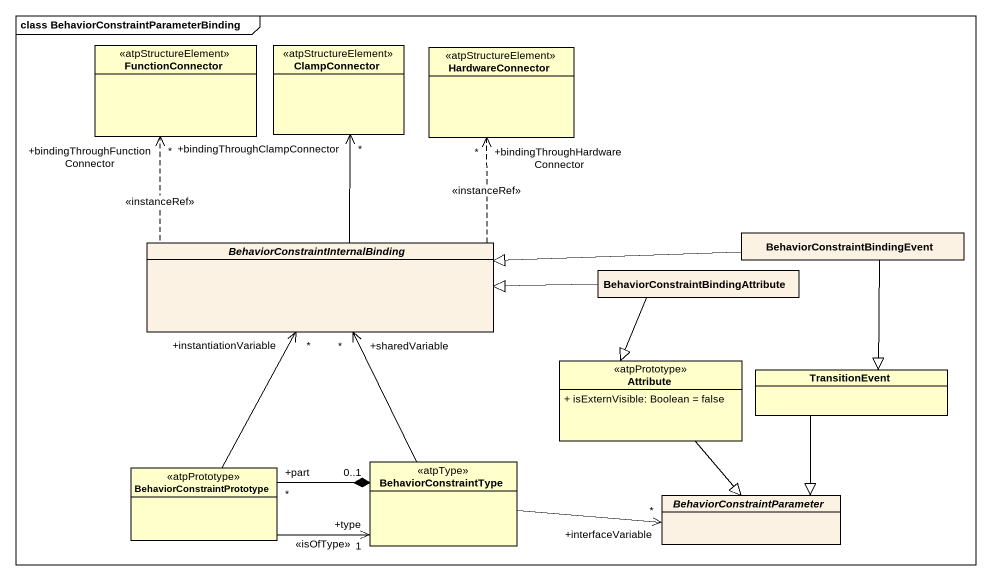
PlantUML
@startuml
mainframe class BehaviorConstraintParameterBinding
hide circle
hide empty members
skinparam classAttributeIconSize 0
class FunctionConnector <<atpStructureElement>>
class ClampConnector <<atpStructureElement>>
class HardwareConnector <<atpStructureElement>>
class "BehaviorConstraintBindingEvent" as BehaviorConstraintBindingEve #FCF2E3
abstract class "BehaviorConstraintInternalBinding" as BehaviorConstraintInternalBi #FCF2E3
class "BehaviorConstraintBindingAttribute" as BehaviorConstraintBindingAtt #FCF2E3
class Attribute <<atpPrototype>> {
  + isExternVisible: Boolean = false
}
class TransitionEvent
class BehaviorConstraintPrototype <<atpPrototype>>
class BehaviorConstraintType <<atpType>>
abstract class BehaviorConstraintParameter #FCF2E3
BehaviorConstraintBindingEve -left-|> BehaviorConstraintInternalBi
BehaviorConstraintBindingEve --|> TransitionEvent
BehaviorConstraintInternalBi .up.> "+bindingThroughFunctionConnector\n*" FunctionConnector : <<instanceRef>>
BehaviorConstraintInternalBi -up-> "+bindingThroughClampConnector\n*" ClampConnector
BehaviorConstraintInternalBi .up.> "+bindingThroughHardwareConnector\n*" HardwareConnector : <<instanceRef>>
BehaviorConstraintBindingAtt -left-|> BehaviorConstraintInternalBi
BehaviorConstraintBindingAtt --|> Attribute
Attribute --|> BehaviorConstraintParameter
TransitionEvent --|> BehaviorConstraintParameter
BehaviorConstraintPrototype -up-> "+instantiationVariable\n*" BehaviorConstraintInternalBi
BehaviorConstraintPrototype -right-> "+type\n1" BehaviorConstraintType : <<isOfType>>
BehaviorConstraintType -up-> "+sharedVariable\n*" BehaviorConstraintInternalBi
BehaviorConstraintType "0..1" *-left- "+part\n*" BehaviorConstraintPrototype
BehaviorConstraintType -right-> "+interfaceVariable\n*" BehaviorConstraintParameter
@enduml
